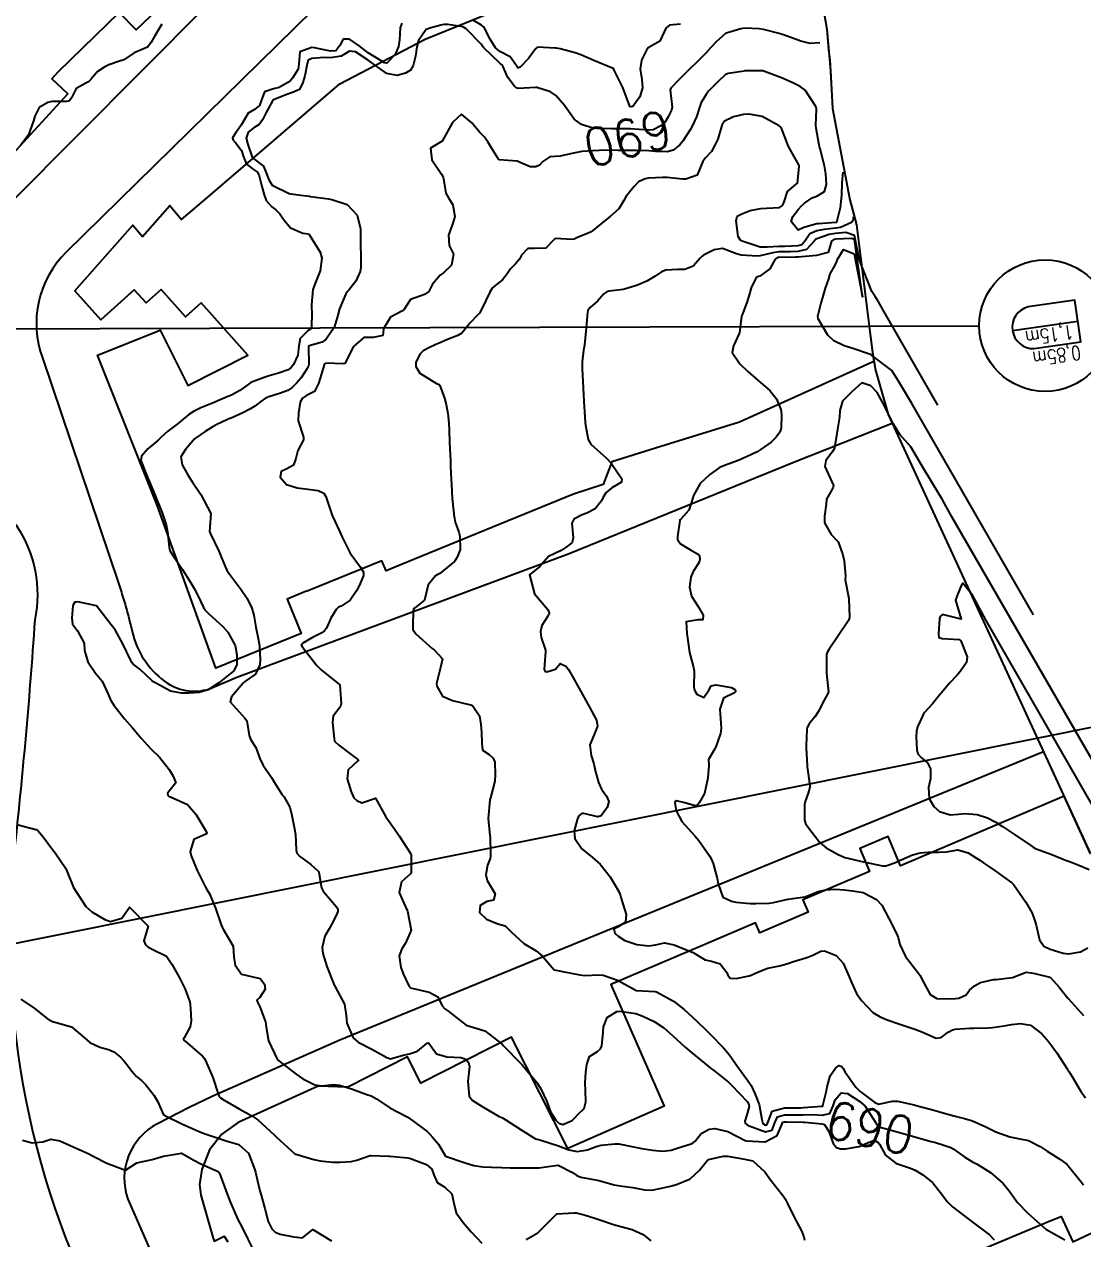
# Model space of a CAD drawing. Header units: metres. Extents: x 286371 to 293043, y 7462578 to 7466404.
# Drawn here: x 290214 to 290326.6, y 7463907.9 to 7464037.1 of the extents above; entities that cross this region are included whole.
import ezdxf
from ezdxf.enums import TextEntityAlignment as Align

# ---------------------------------------------------------------- set-up
doc = ezdxf.new("R2010")
doc.units = ezdxf.units.M
doc.header["$MEASUREMENT"] = 0
doc.linetypes.add('CONTINUO', pattern=[0])
for name, color, linetype in [('Area', 45, 'Continuous'), ('Cotas', 45, 'Continuous'), ('Curvas de Nivel 1m', 11, 'Continuous'), ('Curvas de Nivel 5m', 15, 'Continuous'), ('Edificações', 30, 'Continuous'), ('TEXTO', 45, 'Continuous'), ('Vias primárias', 230, 'Continuous')]:
    doc.layers.add(name, color=color, linetype=linetype)
doc.styles.add('ROMANS', font='romans', dxfattribs={"height": 0.2})
doc.styles.add('Style-STANDARD', font='STANDARD.shx')

msp = doc.modelspace()

# ---------------------------------------------------------------- linework, layer by layer
at = {"layer": 'Area'}
msp.add_polyline3d([(290286.72, 7464116.84, 698.4), (290289.37, 7464099.06, 697.76), (290290.51, 7464089.62, 700.81), (290291.32, 7464084.4, 694.42), (290292.27, 7464080.63, 702.27), (290293.04, 7464075.94, 702.28), (290294.95, 7464065.88, 698.89), (290295.74, 7464057.79, 691.77), (290296.64, 7464053.61, 691.46), (290297.52, 7464048.28, 691.62), (290298.33, 7464042.76, 691.54), (290299.38, 7464036.61, 695.68), (290299.77, 7464032.2, 695.75), (290300, 7464028.17, 695.05), (290301.84, 7464018.44, 690.66), (290302.56, 7464015.8, 690), (290304.05, 7464003.86, 690.3), (290304.24, 7464002.19, 689.94), (290304.56, 7464000.31, 689.56), (290305.93, 7463995.62, 685.91), (290327.44, 7463948.86, 689.44)], dxfattribs=at)
at = {"layer": 'Curvas de Nivel 1m', "flags": 128}
for points, elevation in [([(290283.84, 7464037.13), (290282.66, 7464037.04), (290282.26, 7464036.73), (290282.1, 7464036.33), (290281.64, 7464035.34), (290280.63, 7464034.76), (290280.38, 7464034.61), (290280.2, 7464034.36), (290279.66, 7464033.32), (290279.53, 7464032.37), (290279.71, 7464031.24), (290279.77, 7464030.37), (290279.51, 7464029.41), (290278.74, 7464028.38), (290278.58, 7464028.34), (290278.53, 7464028.34), (290278.45, 7464028.39), (290278.35, 7464028.58), (290277.68, 7464030.4), (290276.82, 7464032.18), (290276.69, 7464032.41), (290276.59, 7464032.47), (290276.5, 7464032.51), (290274.61, 7464033.29), (290273.21, 7464033.88), (290272.62, 7464034.08), (290271.03, 7464034.5), (290270.63, 7464034.58), (290270.54, 7464034.59), (290268.63, 7464034.7), (290268.53, 7464034.63), (290268.45, 7464034.54), (290267.66, 7464033.5), (290266.77, 7464032.56), (290266.59, 7464032.48), (290266.53, 7464032.5), (290266.5, 7464032.57), (290265.69, 7464033.66), (290264.62, 7464034.23), (290264.15, 7464034.61), (290263.58, 7464035.55), (290263.01, 7464036.63), (290262.88, 7464036.85), (290262.66, 7464037.03), (290261.7, 7464037.62)], 692), ([(290228.66, 7464037.15), (290227.9, 7464035.91), (290227.49, 7464035.17), (290227.12, 7464034.68), (290226.62, 7464034.47), (290225.71, 7464034.1), (290224.61, 7464033.35), (290224.52, 7464033.3), (290224.17, 7464033.22), (290223.02, 7464032.81), (290222.59, 7464032.6), (290221.77, 7464032.07), (290221.12, 7464031.27), (290220.85, 7464030.99), (290220.57, 7464030.85), (290219.56, 7464030.29), (290219.06, 7464029.3), (290218.83, 7464029), (290218.54, 7464028.93), (290216.97, 7464028.9), (290216.54, 7464028.82), (290215.61, 7464028.26), (290215.16, 7464027.35), (290215.01, 7464026.85), (290214.48, 7464025.36), (290213.62, 7464024.23)], 693), ([(290254.17, 7464037.25), (290253.99, 7464036.76), (290253.93, 7464035.47), (290253.83, 7464034.77), (290253.49, 7464033.9), (290252.6, 7464032.99), (290252.35, 7464033.04), (290250.61, 7464034.1), (290249.64, 7464034.83), (290248.63, 7464035.55), (290247.93, 7464035.56), (290247.58, 7464034.86), (290247.16, 7464034.32), (290246.61, 7464034.26), (290244.91, 7464034.61), (290244.62, 7464034.65), (290243.33, 7464034.21), (290243.22, 7464032.93), (290243.16, 7464032.36), (290242.57, 7464031.4), (290242.34, 7464031.16), (290242.07, 7464030.94), (290241.12, 7464030.39), (290240.55, 7464030.25), (290239.59, 7464029.94), (290239.22, 7464028.98), (290239.03, 7464028.48), (290238.52, 7464028.05), (290237.84, 7464027.68), (290237.45, 7464027.01), (290237.1, 7464026.41), (290236.48, 7464025.53), (290236.19, 7464025.03), (290236.23, 7464024.79), (290236.47, 7464024.59), (290237.14, 7464023.7), (290237.36, 7464023.02), (290237.65, 7464022.23), (290238.42, 7464021.69), (290238.83, 7464021.41), (290239, 7464020.99), (290239.29, 7464019.88), (290239.55, 7464018.98), (290239.77, 7464018.37), (290240.36, 7464017.7), (290240.79, 7464017.39), (290241.19, 7464016.96), (290241.66, 7464016.27), (290242.33, 7464015.48), (290243.66, 7464014.91), (290244.24, 7464014.82), (290244.32, 7464014.77), (290245.49, 7464012.89), (290245.66, 7464012.26), (290245.5, 7464010.89), (290244.99, 7464009.64), (290244.72, 7464008.9), (290244.59, 7464007.29), (290244.59, 7464006.91), (290244.6, 7464006.51), (290244.59, 7464004.91), (290244.42, 7464004.66), (290244.17, 7464004.51), (290243.37, 7464003.71), (290243.23, 7464002.93), (290243.13, 7464001.93), (290242.65, 7464000.94), (290242.42, 7464000.62), (290242.1, 7464000.35), (290241.06, 7463999.99), (290240.09, 7463999.73), (290239.53, 7463999.54), (290238.14, 7463999), (290238.09, 7463998.99), (290238.07, 7463998.97), (290236.94, 7463998.15), (290236.06, 7463997.67), (290235.6, 7463997.49), (290234.61, 7463997.06), (290234.22, 7463996.89), (290234.05, 7463996.82), (290232.82, 7463996.3), (290232.03, 7463995.92), (290231.52, 7463995.61), (290230.93, 7463995.11), (290230.44, 7463994.69), (290230.01, 7463994.35), (290229.31, 7463993.82), (290228.55, 7463993.15), (290228.26, 7463992.88), (290227.98, 7463992.64), (290227.17, 7463991.96), (290226.49, 7463991.18), (290226.42, 7463990.7), (290227.01, 7463989.17), (290227.89, 7463987.15), (290228.69, 7463985.14), (290229.11, 7463983.87), (290229.26, 7463983.13), (290229.44, 7463981.49), (290229.52, 7463981.13), (290229.61, 7463980.94), (290229.8, 7463980.68), (290230.87, 7463979.11), (290231.75, 7463977.69), (290232.1, 7463977.09), (290232.48, 7463976.34), (290233.08, 7463975.07), (290233.35, 7463974.71), (290233.7, 7463974.36), (290235.13, 7463973.04), (290235.68, 7463972.43), (290236.44, 7463971.02), (290236.64, 7463970.02), (290236.65, 7463969.02), (290236.3, 7463968.34), (290235.6, 7463967.75), (290234.73, 7463967.05), (290233.58, 7463966.32), (290232.63, 7463966.04), (290231.58, 7463965.96), (290230.75, 7463965.95), (290229.58, 7463966.15), (290227.77, 7463967.16), (290227.6, 7463967.31), (290226.3, 7463968.5), (290225.62, 7463969.05), (290225.48, 7463969.2), (290225.34, 7463969.49), (290224.51, 7463971.21), (290223.68, 7463972.68), (290223.28, 7463973.23), (290221.71, 7463975.25), (290219.72, 7463975.69), (290219.39, 7463975.62), (290219.18, 7463975.29), (290219.07, 7463973.92), (290219.15, 7463973.29), (290219.67, 7463972.58), (290220.4, 7463971.27), (290220.42, 7463970.49), (290220.77, 7463969.27), (290221.61, 7463968.09), (290222.31, 7463967.24), (290222.95, 7463965.85), (290223.19, 7463965.23), (290223.56, 7463964.67), (290224.7, 7463963.21), (290225.52, 7463962.26), (290226.44, 7463961.18), (290227.49, 7463960.04), (290228.42, 7463959.15), (290229.44, 7463957.84), (290229.86, 7463957.13), (290230.15, 7463956.4), (290229.41, 7463955.48), (290229.27, 7463955.28), (290229.3, 7463955.14), (290229.4, 7463954.99), (290229.64, 7463954.89), (290231.39, 7463954.12), (290232.26, 7463953.09), (290233.35, 7463951.32), (290233.44, 7463951.07), (290233.42, 7463950.99), (290233.34, 7463950.94), (290232.05, 7463950.38), (290231.66, 7463949.1), (290231.76, 7463948.65), (290232.4, 7463947.09), (290233.26, 7463945.38), (290233.44, 7463945.07), (290233.71, 7463944.61), (290234.35, 7463943.06), (290234.95, 7463941.29), (290235.06, 7463941.05), (290235.19, 7463940.85), (290236.23, 7463939.03), (290236.32, 7463937.85), (290236.46, 7463937.02), (290237.12, 7463936.06), (290238.33, 7463935.78), (290239.11, 7463935.6), (290239.59, 7463934.98), (290239.63, 7463934.44), (290239.08, 7463933.58), (290238.77, 7463933.3), (290238.86, 7463932.99), (290239.07, 7463932.58), (290239.67, 7463930.97), (290239.8, 7463930.2), (290240.01, 7463928.97), (290240.97, 7463926.95), (290242.95, 7463925.42), (290243.66, 7463924.91), (290244.93, 7463924.27), (290245.63, 7463924.18), (290246.94, 7463924.32), (290247.54, 7463924.25), (290248.93, 7463923.82), (290250.47, 7463923.26), (290250.92, 7463923.09), (290251.48, 7463922.8), (290252.9, 7463921.82), (290254.75, 7463920.88), (290254.88, 7463920.8), (290254.98, 7463920.74), (290256.86, 7463919.36), (290257.17, 7463919.02), (290257.46, 7463918.71), (290258.1, 7463917.96), (290258.82, 7463916.68), (290260.81, 7463916.02), (290261.85, 7463915.68), (290262.81, 7463915.55), (290263.73, 7463915.52), (290264.81, 7463915.49), (290265.7, 7463915.46), (290266.81, 7463915.46), (290267.88, 7463915.46), (290268.8, 7463915.44), (290269.75, 7463915.57), (290270.81, 7463915.74), (290272.33, 7463914.93), (290272.79, 7463914.63), (290273.23, 7463914.46), (290274.78, 7463914.17), (290275.13, 7463914.08), (290276.77, 7463913.64), (290277.66, 7463913.51), (290278.77, 7463913.35), (290280.01, 7463913.11), (290280.77, 7463913.08), (290281.81, 7463913.29), (290282.77, 7463913.51), (290283.4, 7463913.68), (290284.78, 7463914.23), (290284.82, 7463914.25), (290284.87, 7463914.28), (290285.86, 7463915.21), (290286.71, 7463916.26), (290286.76, 7463916.31), (290286.82, 7463916.32), (290288.38, 7463916.67), (290288.82, 7463916.7), (290290.66, 7463916.36), (290290.82, 7463916.32), (290291.53, 7463916.18), (290292.8, 7463915.01), (290293.39, 7463914.16), (290294.76, 7463912.48), (290294.97, 7463912.13), (290295.16, 7463911.72), (290295.94, 7463910.12), (290296.7, 7463908.74), (290296.95, 7463908.1), (290297.02, 7463907.76)], 692), ([(290298.63, 7464035.17), (290297.63, 7464035.1), (290296.64, 7464035.34), (290294.79, 7464036.01), (290294.65, 7464036.05), (290294.32, 7464036.15), (290292.66, 7464036.59), (290292.18, 7464036.66), (290290.66, 7464036.7), (290290.23, 7464036.64), (290288.81, 7464036.23), (290288.69, 7464036.2), (290288.65, 7464036.18), (290287.63, 7464035.25), (290286.7, 7464034.26), (290286.67, 7464034.22), (290286.62, 7464034.18), (290285.66, 7464033.22), (290284.72, 7464032.29), (290284.66, 7464032.23), (290284.59, 7464032.16), (290283.65, 7464031.23), (290282.79, 7464030.32), (290282.73, 7464030.15), (290282.93, 7464028.32), (290282.86, 7464027.99), (290282.52, 7464027.27), (290282.15, 7464026.69), (290281.75, 7464026.34), (290280.93, 7464025.91), (290280.49, 7464025.86), (290278.9, 7464025.97), (290278.5, 7464025.99), (290276.89, 7464026.02), (290276.5, 7464026.02), (290274.91, 7464026.03), (290274.5, 7464026.07), (290273.28, 7464026.46), (290272.51, 7464027.04), (290271.47, 7464028.49), (290270.55, 7464029.56), (290269.99, 7464029.95), (290268.56, 7464030.41), (290268.44, 7464030.42), (290266.56, 7464030.29), (290266.33, 7464030.35), (290266.12, 7464030.58), (290265.45, 7464031.46), (290264.97, 7464032.6), (290264.82, 7464032.82), (290264.6, 7464033.01), (290262.9, 7464034.63), (290262.78, 7464034.79), (290262.63, 7464035), (290261.01, 7464036.66), (290260.66, 7464036.85), (290259.08, 7464037.1), (290258.66, 7464037.1), (290258.33, 7464037.03), (290257.16, 7464036.72), (290256.79, 7464036.58), (290256.65, 7464036.44), (290255.96, 7464035.41), (290255.79, 7464034.74), (290255.63, 7464033.72), (290255.39, 7464032.74), (290255.1, 7464032.23), (290254.58, 7464031.94), (290253.68, 7464031.67), (290252.58, 7464031.89), (290251.27, 7464032.8), (290250.6, 7464033.31), (290249.24, 7464034.21), (290248.62, 7464034.27), (290247.74, 7464033.72), (290246.6, 7464033.55), (290245.91, 7464033.58), (290244.6, 7464033.48), (290244.21, 7464033.3), (290244.11, 7464032.91), (290243.85, 7464031.64), (290243.65, 7464030.92), (290243.29, 7464030.19), (290242.55, 7464029.86), (290241.85, 7464029.64), (290240.54, 7464029.08), (290240.46, 7464029.04), (290240.42, 7464028.97), (290239.76, 7464027.73), (290239.35, 7464026.98), (290239.02, 7464026.47), (290238.49, 7464026.14), (290237.85, 7464025.64), (290237.64, 7464025.01), (290237.81, 7464024.35), (290238.28, 7464023), (290238.33, 7464022.89), (290238.44, 7464022.81), (290239.48, 7464022.04), (290239.91, 7464020.97), (290240.02, 7464020.58), (290240.4, 7464020.02), (290242.2, 7464019.12), (290242.39, 7464019.08), (290243.72, 7464018.91), (290244.38, 7464018.83), (290244.47, 7464018.81), (290246.38, 7464018.55), (290246.74, 7464018.5), (290248.37, 7464017.95), (290249.43, 7464016.83), (290249.79, 7464015.36), (290249.8, 7464014.82), (290249.8, 7464013.32), (290249.81, 7464012.82), (290249.81, 7464011.28), (290249.75, 7464010.82), (290249.3, 7464009.78), (290248.54, 7464008.84), (290248.39, 7464008.69), (290248.23, 7464008.46), (290247.55, 7464006.86), (290247.35, 7464006.02), (290246.97, 7464004.87), (290246.15, 7464003.61), (290245.72, 7464003.31), (290244.33, 7464002.91), (290244.24, 7464002.81), (290244.28, 7464000.91), (290244.25, 7464000.77), (290244.1, 7464000.49), (290243.48, 7463999.52), (290242.98, 7463998.93), (290242.51, 7463998.49), (290242.06, 7463998.17), (290241.18, 7463997.84), (290240.05, 7463997.5), (290239.69, 7463997.34), (290239.19, 7463996.99), (290238.54, 7463996.49), (290238.03, 7463996.16), (290237.27, 7463995.77), (290236.02, 7463995.22), (290235.88, 7463995.17), (290235.57, 7463995.04), (290234.52, 7463994.55), (290234, 7463994.26), (290233.27, 7463993.8), (290232.23, 7463993.09), (290232.1, 7463992.97), (290231.98, 7463992.83), (290231.18, 7463991.89), (290230.69, 7463991.11), (290230.81, 7463990.24), (290231.44, 7463989.1), (290231.91, 7463988.4), (290232.82, 7463987.08), (290233.86, 7463985.06), (290233.74, 7463983.16), (290233.76, 7463983.07), (290233.83, 7463982.91), (290234.73, 7463981.05), (290235.4, 7463979.42), (290235.57, 7463979.04), (290235.77, 7463978.72), (290237.05, 7463977.01), (290237.73, 7463976.01), (290238.22, 7463975), (290238.45, 7463974.25), (290238.66, 7463972.99), (290238.89, 7463971.77), (290239.04, 7463970.98), (290239.12, 7463969.49), (290239.07, 7463968.98), (290238.62, 7463967.98), (290237.6, 7463967.26), (290237.44, 7463967.16), (290237.29, 7463967.01), (290236.08, 7463965.55), (290235.93, 7463965.04), (290237.53, 7463963.26), (290237.69, 7463963.01), (290237.94, 7463961.45), (290238.14, 7463961), (290238.65, 7463960.16), (290239.08, 7463958.99), (290239.45, 7463958.27), (290239.97, 7463957.5), (290240.31, 7463956.97), (290240.73, 7463956.27), (290241.41, 7463955.2), (290241.51, 7463955.06), (290241.62, 7463954.95), (290242.27, 7463953.82), (290242.49, 7463952.94), (290242.78, 7463951.51), (290242.88, 7463950.93), (290242.95, 7463949.3), (290243, 7463948.93), (290243.31, 7463948.62), (290244.49, 7463947.72), (290245.29, 7463947.02), (290245.34, 7463946.95), (290245.36, 7463946.89), (290245.63, 7463945.25), (290245.8, 7463944.89), (290247.23, 7463943.22), (290247.36, 7463943), (290247.38, 7463942.86), (290247.36, 7463942.72), (290247.22, 7463942.35), (290246.72, 7463941.35), (290246.44, 7463940.88), (290245.98, 7463940.09), (290245.71, 7463938.89), (290245.79, 7463938.25), (290246.21, 7463936.88), (290246.96, 7463935), (290247.02, 7463934.87), (290247.09, 7463934.72), (290248.09, 7463932.85), (290248.25, 7463931.65), (290248.32, 7463930.85), (290249.01, 7463929.28), (290249.55, 7463928.83), (290250.99, 7463928.08), (290252.58, 7463927.18), (290252.98, 7463927.05), (290254.32, 7463927.42), (290254.99, 7463927.59), (290255.85, 7463927.87), (290256.89, 7463928.72), (290257, 7463928.74), (290257.03, 7463928.74), (290257.07, 7463928.71), (290257.88, 7463927.59), (290258.98, 7463927.26), (290260.45, 7463927.18), (290260.98, 7463927.01), (290261.29, 7463926.64), (290261.37, 7463926.24), (290261.19, 7463924.64), (290261.36, 7463923.08), (290261.67, 7463922.64), (290262.43, 7463922.15), (290262.9, 7463921.87), (290264.55, 7463920.92), (290264.89, 7463920.75), (290265.19, 7463920.58), (290266.87, 7463919.47), (290268.41, 7463918.53), (290268.85, 7463918.43), (290268.98, 7463918.4), (290270.84, 7463917.77), (290271.96, 7463917.35), (290272.83, 7463917.17), (290273.92, 7463917.36), (290274.84, 7463917.72), (290275.4, 7463917.87), (290276.84, 7463918), (290277.26, 7463917.98), (290278.83, 7463917.67), (290279.71, 7463917.49), (290280.83, 7463917.31), (290281.94, 7463917.22), (290282.83, 7463917.31), (290283.57, 7463917.57), (290284.84, 7463917.96), (290285.07, 7463918.05), (290285.37, 7463918.28), (290286.01, 7463919.11), (290286.86, 7463919.55), (290287.48, 7463919.63), (290288.86, 7463919.32), (290290.69, 7463918.35), (290290.85, 7463918.31), (290292.8, 7463918.21), (290292.84, 7463918.21), (290294.1, 7463918.9), (290294.64, 7463920.14), (290294.72, 7463920.3), (290294.88, 7463920.34), (290295.09, 7463920.34), (290296.88, 7463920.3), (290297.06, 7463920.29), (290298.87, 7463920.11), (290299.16, 7463920.06), (290299.59, 7463919.32), (290300.07, 7463918.05), (290300.41, 7463917.61), (290300.84, 7463917.47), (290301.39, 7463917.47), (290302.84, 7463917.7), (290303.48, 7463917.99), (290304.43, 7463918.4), (290304.85, 7463918.15), (290305, 7463917.97), (290305.64, 7463916.78), (290306.73, 7463915.95), (290306.81, 7463915.91), (290308.3, 7463915.42), (290308.8, 7463915.19), (290309.6, 7463914.71), (290310.62, 7463913.89), (290310.7, 7463913.8), (290310.78, 7463913.7), (290311.58, 7463912.68), (290312.18, 7463911.86), (290312.75, 7463911.31), (290314.72, 7463909.82), (290316.69, 7463908.3), (290317.18, 7463907.79)], 691), ([(290302.2, 7464016.64), (290302.19, 7464016.51), (290302.18, 7464016.36), (290302.17, 7464016.2), (290302.02, 7464016.03), (290300.86, 7464015.52), (290300.33, 7464015.43), (290299.11, 7464015.3), (290298.33, 7464015.15), (290297.59, 7464014.83), (290297.1, 7464014.1), (290296.74, 7464013.67), (290296.31, 7464013.56), (290294.94, 7464013.5), (290294.3, 7464013.49), (290293.06, 7464013.4), (290292.3, 7464013.42), (290290.49, 7464014.02), (290290.31, 7464014.1), (290290.17, 7464014.21), (290289.97, 7464014.56), (290289.74, 7464016.21), (290289.85, 7464016.71), (290290.36, 7464016.96), (290291.25, 7464017.3), (290292.36, 7464017.52), (290292.98, 7464017.55), (290294.37, 7464017.65), (290294.68, 7464017.83), (290294.81, 7464018.14), (290295.2, 7464019.33), (290296.13, 7464020.12), (290296.28, 7464020.24), (290296.43, 7464021.6), (290296.46, 7464022.08), (290296.46, 7464022.11), (290296.43, 7464022.17), (290295.32, 7464024.13), (290294.56, 7464026.08), (290294.54, 7464026.14), (290294.49, 7464026.19), (290294.33, 7464026.31), (290292.51, 7464027.31), (290291.14, 7464027.57), (290290.51, 7464027.52), (290289.45, 7464027.28), (290288.5, 7464026.81), (290288.26, 7464026.48), (290288.18, 7464026.24), (290287.8, 7464024.92), (290287.49, 7464024.25), (290287.11, 7464023.6), (290286.44, 7464022.88), (290286.19, 7464022.52), (290286.11, 7464022.27), (290285.61, 7464021.08), (290284.41, 7464020.65), (290284.05, 7464020.66), (290282.41, 7464020.81), (290281.91, 7464020.83), (290280.41, 7464020.75), (290280.07, 7464020.7), (290279.36, 7464020.37), (290278.91, 7464019.86), (290278.39, 7464019.25), (290278, 7464018.77), (290277.79, 7464018.39), (290277.26, 7464017.5), (290276.35, 7464016.67), (290276.04, 7464016.42), (290274.32, 7464015.06), (290273.93, 7464014.85), (290272.94, 7464014.48), (290272.51, 7464014.28), (290272.31, 7464014.23), (290270.49, 7464014.34), (290270.31, 7464014.15), (290269.5, 7464013.32), (290268.3, 7464013.27), (290267.58, 7464013.27), (290266.92, 7464012.56), (290266.7, 7464012.15), (290266.27, 7464011.65), (290265.76, 7464011.09), (290265.4, 7464010.59), (290264.9, 7464009.94), (290264.24, 7464009.43), (290263.79, 7464009.05), (290263.53, 7464008.61), (290263.11, 7464007.72), (290262.58, 7464006.63), (290262.43, 7464006.4), (290262.19, 7464006.14), (290261.47, 7464005.35), (290260.9, 7464004.65), (290260.55, 7464004.26), (290260.15, 7464004.02), (290259.04, 7464003.57), (290258.14, 7464003.19), (290257.8, 7464003.04), (290257.04, 7464002.71), (290256.46, 7464002.39), (290256.12, 7464002.06), (290255.67, 7464001.17), (290255.69, 7464000.73), (290256.09, 7464000.01), (290257.86, 7463998.92), (290258.08, 7463998.84), (290258.17, 7463998.79), (290258.23, 7463998.69), (290258.72, 7463997.35), (290258.9, 7463996.68), (290259.09, 7463995.73), (290259.2, 7463994.68), (290259.22, 7463993.9), (290259.27, 7463992.68), (290259.3, 7463992), (290259.35, 7463990.67), (290259.37, 7463990.1), (290259.44, 7463988.67), (290259.46, 7463988.21), (290259.54, 7463986.67), (290259.56, 7463986.35), (290259.76, 7463984.67), (290259.77, 7463984.57), (290259.86, 7463984.15), (290260.24, 7463983.07), (290260.34, 7463982.66), (290260.4, 7463981.25), (290260.18, 7463980.67), (290260.06, 7463980.41), (290259.79, 7463979.95), (290258.24, 7463978.7), (290257.94, 7463978.53), (290257.77, 7463978.43), (290256.98, 7463977.49), (290256.82, 7463976.72), (290256.58, 7463975.86), (290255.71, 7463975.14), (290255.47, 7463974.98), (290255.39, 7463974.74), (290255.36, 7463973.06), (290255.37, 7463972.74), (290255.67, 7463972.26), (290257.4, 7463970.71), (290257.64, 7463970.56), (290258.52, 7463969.59), (290258.28, 7463968.69), (290257.87, 7463966.98), (290257.89, 7463966.7), (290258.5, 7463965.62), (290259.56, 7463965.18), (290261.48, 7463964.72), (290261.56, 7463964.71), (290261.61, 7463964.69), (290261.69, 7463964.64), (290262.43, 7463963.53), (290262.59, 7463962.63), (290262.66, 7463961.78), (290262.69, 7463960.63), (290262.76, 7463959.9), (290263.48, 7463959.41), (290263.9, 7463959.04), (290264.09, 7463958.61), (290264.12, 7463957.28), (290264.08, 7463956.6), (290263.61, 7463954.81), (290263.56, 7463954.61), (290263.37, 7463952.61), (290263.56, 7463950.82), (290263.57, 7463950.61), (290263.6, 7463948.89), (290263.61, 7463948.61), (290263.57, 7463948.35), (290263.3, 7463947.64), (290263.13, 7463946.62), (290263.27, 7463946.03), (290264.11, 7463944.6), (290263.93, 7463943.91), (290263.23, 7463943.78), (290262.5, 7463943.35), (290262.44, 7463942.63), (290263.2, 7463941.89), (290264.39, 7463941.4), (290265.19, 7463941.19), (290265.82, 7463940.57), (290267.17, 7463939.33), (290268.46, 7463938.53), (290269.15, 7463937.97), (290270.4, 7463936.51), (290271.12, 7463936.36), (290271.27, 7463936.34), (290273.12, 7463935.98), (290273.66, 7463935.91), (290275.12, 7463935.99), (290275.6, 7463935.95), (290277.11, 7463935.4), (290279.01, 7463934.38), (290279.09, 7463934.33), (290279.15, 7463934.32), (290281.09, 7463934.21), (290281.26, 7463934.17), (290283.08, 7463933.18), (290284.21, 7463932.3), (290285.05, 7463931.51), (290286.38, 7463930.26), (290287.02, 7463929.64), (290288.41, 7463928.23), (290288.99, 7463927.52), (290289.9, 7463926.21), (290290.94, 7463924.79), (290291.35, 7463924.19), (290291.75, 7463923.35), (290292.21, 7463922.17), (290292.48, 7463920.57), (290292.58, 7463920.17), (290292.87, 7463919.99), (290293.02, 7463920.02), (290293.07, 7463920.16), (290293.59, 7463921.46), (290294.9, 7463921.84), (290296.64, 7463921.84), (290296.9, 7463921.85), (290298.84, 7463922.01), (290298.9, 7463922.01), (290298.95, 7463922.02), (290298.97, 7463922.06), (290299.34, 7463923.64), (290299.44, 7463924.06), (290299.76, 7463925.24), (290300.33, 7463926.04), (290300.67, 7463926.33), (290300.97, 7463926.22), (290301.12, 7463926.03), (290301.34, 7463925.64), (290302.46, 7463924.01), (290302.93, 7463923.58), (290304.48, 7463922.41), (290304.91, 7463922.21), (290306.34, 7463922.53), (290306.91, 7463922.55), (290308.68, 7463922.15), (290308.91, 7463922.09), (290309.57, 7463921.9), (290310.9, 7463921.54), (290311.36, 7463921.41), (290312.89, 7463920.97), (290314.04, 7463920.68), (290314.88, 7463920.44), (290316.32, 7463919.8), (290316.87, 7463919.51), (290317.38, 7463919.27), (290318.86, 7463918.74), (290320.1, 7463918.51), (290320.85, 7463918.35), (290322.08, 7463917.72), (290322.84, 7463917.22), (290324.16, 7463916.35), (290324.82, 7463915.92), (290324.95, 7463915.81), (290325.07, 7463915.67), (290326.29, 7463914.14), (290326.7, 7463913.65)], 689), ([(290311.2, 7463996.6), (290305.49, 7464006.52), (290305.17, 7464007.1), (290304.87, 7464007.6), (290304.53, 7464008.17), (290304.18, 7464008.7), (290302.85, 7464012.03), (290302.32, 7464014.65), (290301.4, 7464014.96), (290300.33, 7464014.85), (290299.64, 7464014.75), (290298.32, 7464014.3), (290298.18, 7464014.22), (290298.07, 7464014.09), (290297.23, 7464013.17), (290296.3, 7464012.95), (290295.49, 7464012.93), (290294.3, 7464012.91), (290293.63, 7464012.82), (290292.29, 7464012.48), (290292.03, 7464012.44), (290290.29, 7464012.57), (290289.79, 7464012.72), (290288.3, 7464013.28), (290287.42, 7464013.12), (290286.29, 7464012.55), (290286.12, 7464012.44), (290285.96, 7464012.27), (290285.17, 7464011.39), (290284.27, 7464011.04), (290283.54, 7464011.03), (290282.26, 7464010.97), (290281.8, 7464010.79), (290281.13, 7464010.34), (290280.25, 7464009.79), (290279.25, 7464009.38), (290278.23, 7464009.04), (290277.72, 7464008.92), (290276.23, 7464008.74), (290275.99, 7464008.67), (290275.68, 7464008.43), (290274.98, 7464007.68), (290274.2, 7464006.99), (290273.98, 7464006.67), (290273.93, 7464006.46), (290273.79, 7464004.84), (290273.77, 7464004.46), (290273.62, 7464002.98), (290273.51, 7464002.46), (290273.37, 7464001.21), (290273.38, 7464000.47), (290273.44, 7463999.11), (290273.47, 7463998.46), (290273.53, 7463996.98), (290273.57, 7463996.46), (290273.7, 7463994.78), (290273.73, 7463994.46), (290273.99, 7463992.94), (290274.3, 7463992.45), (290275.96, 7463990.95), (290276.45, 7463990.42), (290277.57, 7463988.75), (290277.56, 7463988.4), (290276.52, 7463987.81), (290275.9, 7463987.26), (290275.57, 7463986.75), (290275.41, 7463986.43), (290274.74, 7463985.58), (290273.87, 7463985.11), (290273.38, 7463984.94), (290272.47, 7463984.48), (290272.28, 7463984.05), (290272.4, 7463982.48), (290272.29, 7463982), (290271.81, 7463981.58), (290271.14, 7463981.15), (290269.79, 7463980.51), (290268.86, 7463979.44), (290267.76, 7463978.54), (290268.31, 7463976.54), (290269.71, 7463974.84), (290269.85, 7463974.51), (290269.84, 7463974.37), (290269.7, 7463974.15), (290269.06, 7463973.15), (290268.93, 7463972.53), (290269.01, 7463971.88), (290269.46, 7463970.52), (290269.47, 7463970.35), (290269.32, 7463968.52), (290269.39, 7463968.29), (290269.61, 7463968.21), (290270.53, 7463968.5), (290271.02, 7463969.1), (290271.62, 7463968.83), (290271.93, 7463968.48), (290272.34, 7463967.73), (290273.03, 7463966.46), (290273.57, 7463965.48), (290274.15, 7463964.45), (290274.88, 7463963.09), (290275.01, 7463962.43), (290274.63, 7463961.56), (290274.19, 7463960.45), (290274.34, 7463959.31), (290274.6, 7463958.44), (290274.75, 7463957.74), (290275.1, 7463956.44), (290275.42, 7463955.73), (290275.97, 7463954.98), (290276.22, 7463954.42), (290276.02, 7463953.79), (290275.37, 7463952.91), (290275.02, 7463952.79), (290273.38, 7463953.19), (290272.99, 7463952.86), (290272.85, 7463952.47), (290272.53, 7463951.3), (290272.58, 7463950.48), (290273.32, 7463949.4), (290274.48, 7463948.45), (290275.29, 7463947.74), (290276.33, 7463946.42), (290277.25, 7463944.84), (290277.43, 7463944.4), (290277.53, 7463944.11), (290278.05, 7463942.39), (290277.99, 7463941.6), (290277.19, 7463941.08), (290276.75, 7463940.85), (290276.83, 7463940.41), (290277.18, 7463940.08), (290277.92, 7463939.64), (290279.17, 7463939.2), (290280.46, 7463939.06), (290281.17, 7463939.17), (290282.13, 7463939.37), (290283.17, 7463939.18), (290285.05, 7463938.4), (290285.16, 7463938.36), (290285.21, 7463938.34), (290285.27, 7463938.28), (290286.46, 7463937.58), (290287.14, 7463937.42), (290288.05, 7463937.15), (290288.76, 7463936.22), (290288.87, 7463935.96), (290289.12, 7463935.64), (290289.74, 7463935.58), (290291.12, 7463935.89), (290291.34, 7463935.96), (290291.8, 7463936.17), (290292.73, 7463936.56), (290293.13, 7463936.68), (290294.34, 7463936.93), (290295.14, 7463937.16), (290295.86, 7463937.4), (290297.15, 7463937.78), (290297.38, 7463937.86), (290297.89, 7463938.08), (290298.74, 7463938.49), (290299.16, 7463938.54), (290300.39, 7463938.05), (290301.14, 7463937.22), (290301.67, 7463936.03), (290302.04, 7463935.08), (290302.56, 7463934.01), (290303.07, 7463933.26), (290304.28, 7463931.99), (290305.05, 7463931.5), (290305.81, 7463931.2), (290307.04, 7463930.78), (290308.74, 7463930.21), (290309.03, 7463930.11), (290309.48, 7463929.91), (290311.01, 7463929.25), (290311.57, 7463929.32), (290312.3, 7463929.87), (290312.76, 7463930.13), (290313.03, 7463930.2), (290314.57, 7463930.29), (290315.03, 7463930.31), (290316.5, 7463930.34), (290317.03, 7463930.37), (290318.26, 7463930.56), (290319.04, 7463930.69), (290320, 7463930.79), (290321.04, 7463930.63), (290322.26, 7463929.72), (290323.01, 7463928.85), (290323.87, 7463927.69), (290324.97, 7463925.99), (290325.16, 7463925.67), (290325.54, 7463925.08), (290326.36, 7463923.65), (290326.92, 7463922.9)], 688), ([(290321.39, 7463974.28), (290309.09, 7463995.62), (290308.41, 7463996.85), (290307.76, 7463997.92), (290307.03, 7463999.14), (290306.29, 7464000.28), (290304.15, 7464001.91), (290304.14, 7464001.93), (290304.12, 7464001.96), (290304.03, 7464002), (290302.14, 7464002.62), (290301.25, 7464002.93), (290300.15, 7464003.45), (290299.49, 7464004.06), (290298.48, 7464005.79), (290298.43, 7464006.08), (290298.8, 7464007.5), (290298.95, 7464008.07), (290299.26, 7464009.05), (290299.59, 7464010.06), (290299.75, 7464010.58), (290300.28, 7464011.49), (290300.44, 7464011.89), (290300.48, 7464012.05), (290301.17, 7464013.17), (290302.29, 7464012.72), (290303.2, 7464008.13), (290302.32, 7464014.22), (290302.01, 7464014.34), (290300.32, 7464014.27), (290300.13, 7464014.24), (290299.88, 7464014.06), (290299.52, 7464012.84), (290298.29, 7464012.54), (290297.89, 7464012.49), (290296.29, 7464012.36), (290296.05, 7464012.35), (290294.29, 7464012.32), (290294.14, 7464012.3), (290293.9, 7464012.15), (290293.32, 7464011.11), (290292.26, 7464010.34), (290292.14, 7464010.29), (290291.89, 7464010.18), (290291.33, 7464009.09), (290291.08, 7464008.19), (290290.89, 7464007.52), (290290.37, 7464006.2), (290290.33, 7464006.06), (290290.17, 7464004.91), (290290.1, 7464004.27), (290290.08, 7464004.21), (290289.45, 7464002.91), (290289.32, 7464002.22), (290290.12, 7464001.01), (290290.99, 7464000.19), (290292.09, 7463999.23), (290293.32, 7463998.16), (290294.05, 7463997.26), (290294.5, 7463996.14), (290294.57, 7463995.59), (290294.52, 7463994.14), (290294.39, 7463993.74), (290293.99, 7463993.18), (290293.46, 7463992.68), (290292.77, 7463992.16), (290292.3, 7463991.84), (290291.97, 7463991.64), (290290.85, 7463991.09), (290289.95, 7463990.72), (290288.62, 7463990.23), (290288.14, 7463990.04), (290287.94, 7463989.92), (290286.96, 7463989.23), (290285.91, 7463988.27), (290285.2, 7463986.98), (290284.98, 7463986.29), (290284.72, 7463985.44), (290283.86, 7463984.48), (290283.77, 7463984.39), (290283.74, 7463984.31), (290283.5, 7463982.64), (290283.52, 7463982.31), (290283.82, 7463981.86), (290284.88, 7463981.22), (290285.8, 7463980.66), (290285.89, 7463980.27), (290285.89, 7463980.18), (290285.79, 7463979.84), (290285.16, 7463978.9), (290284.94, 7463978.29), (290284.79, 7463977.24), (290284.99, 7463976.29), (290285.72, 7463975.16), (290286.24, 7463974.27), (290286.2, 7463973.76), (290285.7, 7463973.77), (290284.43, 7463973.55), (290284.5, 7463972.29), (290284.64, 7463971.31), (290284.79, 7463970.29), (290285.21, 7463968.7), (290285.27, 7463968.28), (290285.25, 7463966.62), (290285.3, 7463966.28), (290285.58, 7463965.86), (290286.32, 7463965.51), (290286.83, 7463966.26), (290287.09, 7463966.75), (290287.59, 7463966.85), (290289.26, 7463966.54), (290289.59, 7463966.34), (290289.67, 7463966.21), (290289.68, 7463966.11), (290289.58, 7463965.99), (290288.39, 7463965.41), (290288.02, 7463964.24), (290288.03, 7463963.76), (290288.14, 7463962.24), (290288.08, 7463961.67), (290287.59, 7463960.24), (290287.57, 7463960.17), (290287.49, 7463960.03), (290286.81, 7463958.91), (290286.84, 7463958.25), (290286.75, 7463956.94), (290286.6, 7463956.26), (290286.38, 7463955.29), (290285.82, 7463954.27), (290285.62, 7463954.05), (290285.39, 7463953.95), (290284.3, 7463954.29), (290283.4, 7463954.49), (290283.26, 7463954.44), (290283.23, 7463954.31), (290283.38, 7463953.45), (290283.97, 7463952.3), (290285.34, 7463950.77), (290285.78, 7463950.27), (290286.91, 7463948.65), (290287.14, 7463948.25), (290287.3, 7463947.83), (290287.74, 7463946.24), (290287.84, 7463945.66), (290288.34, 7463944.23), (290289.24, 7463943.82), (290289.71, 7463943.73), (290291.24, 7463943.58), (290291.83, 7463943.58), (290293.24, 7463943.62), (290293.72, 7463943.67), (290295.24, 7463944.04), (290295.32, 7463944.05), (290295.77, 7463944.12), (290297.06, 7463944.29), (290297.25, 7463944.35), (290298.48, 7463944.85), (290299.26, 7463945.02), (290300.23, 7463945.08), (290301.26, 7463945.02), (290302.38, 7463944.9), (290303.25, 7463944.73), (290304.69, 7463943.98), (290305.24, 7463943.4), (290306, 7463941.96), (290306.82, 7463940.32), (290306.97, 7463939.95), (290307.17, 7463939.21), (290307.75, 7463937.94), (290309.12, 7463936.19), (290309.33, 7463935.91), (290309.51, 7463935.51), (290310.37, 7463933.9), (290311.08, 7463933.47), (290311.53, 7463933.43), (290313.08, 7463933.46), (290313.44, 7463933.49), (290314.21, 7463933.84), (290314.57, 7463934.36), (290315.1, 7463934.82), (290315.75, 7463935.17), (290317.11, 7463935.47), (290317.41, 7463935.49), (290319.11, 7463935.68), (290319.18, 7463935.7), (290319.32, 7463935.76), (290320.59, 7463936.27), (290321.12, 7463936.21), (290321.5, 7463936.11), (290323.11, 7463935.74), (290323.2, 7463935.69), (290324.09, 7463934.68), (290324.87, 7463933.67), (290324.97, 7463933.55), (290325.08, 7463933.43), (290326.69, 7463931.64)], 687), ([(290331.57, 7463951.97), (290312.7, 7463984.71), (290311.65, 7463986.6), (290310.66, 7463988.23), (290309.54, 7463990.11), (290308.32, 7463992.15), (290307.17, 7463993.49), (290306.47, 7463994.59), (290305.31, 7463996.91), (290304.74, 7463997.95), (290304.07, 7463998.66), (290303.12, 7463998.97), (290302.06, 7463998.02), (290301.05, 7463997.04), (290300.79, 7463996.04), (290300.75, 7463995.32), (290300.53, 7463994.05), (290300.44, 7463993.6), (290300.21, 7463992.05), (290300.15, 7463991.88), (290299.97, 7463991.61), (290299.3, 7463990.72), (290299.17, 7463990.07), (290299.92, 7463988.45), (290300.09, 7463988.05), (290300.08, 7463987.88), (290299.91, 7463987.59), (290299.37, 7463986.58), (290299.32, 7463986.06), (290299.15, 7463984.78), (290299.14, 7463984.07), (290299.84, 7463982.82), (290300.58, 7463982.04), (290301.06, 7463980.79), (290301.23, 7463980.03), (290301.36, 7463978.44), (290301.35, 7463978.03), (290301.73, 7463976.02), (290301.82, 7463974.02), (290301.7, 7463973.68), (290300.58, 7463972.05), (290299.65, 7463970.63), (290299.43, 7463970.28), (290299.37, 7463970.07), (290299.35, 7463968.33), (290299.37, 7463968.07), (290299.57, 7463966.06), (290298.87, 7463964.76), (290298.54, 7463964.08), (290298.14, 7463963.48), (290297.52, 7463962.68), (290297.31, 7463962.3), (290297.27, 7463962.1), (290297.19, 7463960.39), (290297.19, 7463960.1), (290297.3, 7463958.25), (290297.31, 7463958.1), (290297.44, 7463957.11), (290297.57, 7463956.09), (290297.57, 7463955.95), (290297.41, 7463955.33), (290297.09, 7463954.41), (290297, 7463954.1), (290297, 7463952.47), (290297.14, 7463952.1), (290297.36, 7463951.72), (290298.64, 7463950.07), (290299.33, 7463949.49), (290300.58, 7463948.78), (290301.31, 7463948.48), (290303.3, 7463948), (290305.3, 7463947.58), (290305.68, 7463947.59), (290306.7, 7463947.95), (290307.12, 7463948.13), (290307.31, 7463948.21), (290308.5, 7463948.74), (290309.32, 7463948.95), (290310.17, 7463949.05), (290311.32, 7463949.03), (290312.12, 7463949.08), (290313.33, 7463949.28), (290314.43, 7463948.95), (290315.31, 7463948.4), (290315.66, 7463948.17), (290316.19, 7463947.81), (290316.85, 7463947.35), (290317.29, 7463947.04), (290319.06, 7463945.76), (290319.18, 7463945.66), (290319.27, 7463945.57), (290320.57, 7463943.73), (290321.22, 7463942.53), (290321.53, 7463941.72), (290321.65, 7463941.27), (290322, 7463939.71), (290322.49, 7463939.04), (290323.16, 7463938.7), (290324.54, 7463938.29), (290325.15, 7463938.2), (290326.37, 7463938.44), (290327.16, 7463938.86)], 686), ([(290213.36, 7463951.96), (290215.24, 7463951.46), (290215.36, 7463951.43), (290215.48, 7463951.34), (290216.02, 7463950.66), (290217.03, 7463949.32), (290217.31, 7463948.98), (290218.45, 7463947.3), (290219.25, 7463945.28), (290220.58, 7463943.26), (290221.22, 7463942.68), (290222.58, 7463941.86), (290223.2, 7463941.67), (290224.39, 7463942.02), (290225.22, 7463943.19), (290227.19, 7463941.16), (290226.74, 7463939.6), (290226.93, 7463939.17), (290227.16, 7463938.95), (290227.61, 7463938.7), (290229.15, 7463937.95), (290229.73, 7463937.13), (290230.51, 7463935.72), (290230.82, 7463935.11), (290231.1, 7463934.53), (290231.64, 7463933.1), (290231.71, 7463932.45), (290231.79, 7463931.09), (290231.68, 7463930.45), (290231.02, 7463929.27), (290230.96, 7463929.16), (290230.96, 7463929.11), (290231.01, 7463929.04), (290231.39, 7463928.72), (290232.98, 7463927.33), (290233.18, 7463927.07), (290233.42, 7463926.61), (290234.07, 7463925.06), (290234.64, 7463923.33), (290234.76, 7463923.05), (290234.91, 7463922.89), (290235.3, 7463922.65), (290236.89, 7463921.73), (290238.22, 7463920.99), (290238.88, 7463920.54), (290240.61, 7463918.96), (290240.85, 7463918.7), (290242.82, 7463916.92), (290244.82, 7463916.33), (290245.5, 7463916.2), (290246.81, 7463916.05), (290247.64, 7463916.03), (290248.81, 7463916.13), (290249.38, 7463916.26), (290250.82, 7463916.75), (290250.87, 7463916.75), (290252.82, 7463916.7), (290252.91, 7463916.69), (290254.82, 7463916.51), (290255.11, 7463916.45), (290256.81, 7463915.79), (290257.39, 7463915.3), (290257.6, 7463914.7), (290257.96, 7463913.87), (290258.77, 7463913.37), (290259.49, 7463912.67), (290259.72, 7463911.7), (290259.96, 7463910.67), (290260.71, 7463909.63), (290261.56, 7463908.64), (290262.68, 7463907.43)], 693), ([(290213.67, 7463933.38), (290215.06, 7463932.43), (290216.45, 7463931.33), (290217.04, 7463931.01), (290217.43, 7463930.92), (290219.03, 7463930.45), (290220.44, 7463929.27), (290221.01, 7463928.78), (290222.05, 7463928.29), (290223, 7463928.03), (290223.54, 7463927.77), (290224.26, 7463927.21), (290224.62, 7463926.84), (290224.97, 7463926.4), (290225.48, 7463925.72), (290225.97, 7463925.18), (290226.5, 7463924.72), (290226.94, 7463924.28), (290227.84, 7463923.15), (290228.24, 7463922.48), (290228.81, 7463921.14), (290228.84, 7463921.09), (290228.88, 7463921.07), (290228.99, 7463921.02), (290230.87, 7463920.08), (290232.64, 7463919.3), (290232.86, 7463919.21), (290233.25, 7463919.07), (290234.85, 7463918.52), (290235.59, 7463918.29), (290236.84, 7463917.91), (290237.87, 7463917), (290238.55, 7463915.23), (290238.61, 7463914.99), (290238.78, 7463914.19), (290239.08, 7463912.98), (290239.21, 7463912.53), (290239.65, 7463910.97), (290239.96, 7463909.72), (290240.34, 7463908.96), (290240.7, 7463908.61), (290241.26, 7463908.38), (290242.69, 7463908.11), (290243.62, 7463907.98), (290244.7, 7463908.89), (290246.69, 7463907.68)], 694), ([(290267.4, 7463907.83), (290268.65, 7463908.54), (290268.69, 7463908.58), (290270.64, 7463910.5), (290270.68, 7463910.54), (290270.72, 7463910.55), (290272.53, 7463910.66), (290272.73, 7463910.65), (290273.57, 7463910.45), (290274.72, 7463910.08), (290275.23, 7463909.91), (290276.71, 7463909.43), (290278.02, 7463909.07), (290278.7, 7463908.88), (290279.84, 7463908.36), (290280.68, 7463907.68)], 693)]:
    msp.add_lwpolyline(points, dxfattribs=dict(at, elevation=elevation))
at = {"layer": 'Curvas de Nivel 5m', "flags": 128}
for points, elevation in [([(290301.08, 7464021.39), (290301, 7464020.26), (290300.94, 7464018.94), (290300.82, 7464017.6), (290300.41, 7464016.05), (290300.37, 7464016.03), (290300.34, 7464016.02), (290298.52, 7464015.9), (290298.34, 7464015.88), (290296.95, 7464015.49), (290296.33, 7464015.22), (290295.59, 7464016.13), (290295.79, 7464016.69), (290296.36, 7464017.45), (290296.68, 7464017.8), (290297.01, 7464018.1), (290297.83, 7464018.65), (290298.39, 7464018.89), (290299.15, 7464019.32), (290299.37, 7464020.07), (290299.29, 7464021.21), (290299.15, 7464022.07), (290298.67, 7464023.87), (290298.62, 7464024.08), (290298.48, 7464024.88), (290298.25, 7464026.09), (290298.23, 7464026.36), (290298.3, 7464028.09), (290298.23, 7464028.39), (290297.08, 7464030.11), (290296.56, 7464030.52), (290295.79, 7464030.91), (290294.57, 7464031.42), (290292.59, 7464032.17), (290290.64, 7464032.16), (290290.59, 7464032.15), (290288.9, 7464031.91), (290288.59, 7464031.76), (290287.8, 7464031.02), (290287.05, 7464030.26), (290286.81, 7464030), (290286.56, 7464029.67), (290286.01, 7464028.8), (290285.83, 7464028.28), (290285.52, 7464027.28), (290285.08, 7464026.29), (290284.87, 7464025.91), (290284.48, 7464025.29), (290284.07, 7464024.7), (290283.75, 7464024.31), (290283.05, 7464023.72), (290282.45, 7464023.57), (290281.18, 7464023.61), (290280.45, 7464023.65), (290279.14, 7464023.69), (290278.46, 7464023.7), (290277.15, 7464023.71), (290276.46, 7464023.72), (290275.19, 7464023.71), (290274.46, 7464023.67), (290273.33, 7464023.59), (290272.46, 7464023.43), (290271.04, 7464023.09), (290270.45, 7464023.06), (290269.94, 7464023.04), (290269.19, 7464022.53), (290268.82, 7464022.15), (290268.44, 7464021.95), (290267.85, 7464021.97), (290266.44, 7464022.57), (290264.54, 7464022.7), (290264.45, 7464022.79), (290263.77, 7464023.92), (290263.33, 7464024.62), (290262.98, 7464025.12), (290262.49, 7464025.63), (290261.62, 7464026.65), (290260.52, 7464027.55), (290259.58, 7464026.68), (290258.47, 7464024.69), (290257.24, 7464023.93), (290257.38, 7464022.71), (290258.42, 7464021.18), (290258.59, 7464020.86), (290258.61, 7464020.69), (290258.87, 7464019.16), (290259.14, 7464018.68), (290259.62, 7464017.93), (290259.81, 7464016.67), (290259.62, 7464015.95), (290259.15, 7464014.68), (290259.22, 7464013.6), (290259.67, 7464012.67), (290259.46, 7464011.49), (290258.62, 7464010.69), (290258.25, 7464010.43), (290257.45, 7464009.49), (290257.05, 7464008.71), (290256.58, 7464008.36), (290256.22, 7464008.24), (290255.12, 7464007.83), (290254.4, 7464006.75), (290254.3, 7464006.64), (290254.19, 7464006.59), (290252.98, 7464005.98), (290252.27, 7464004.78), (290252.25, 7464004.69), (290252.15, 7464004.03), (290251.14, 7464003.8), (290250.15, 7464003.81), (290249.06, 7464002.84), (290248.11, 7464001.03), (290247.97, 7464000.99), (290246.11, 7464001.06), (290245.98, 7464001.01), (290245.93, 7464000.89), (290245.5, 7463999.48), (290245.31, 7463998.9), (290244.89, 7463998.07), (290244.05, 7463997.62), (290243.62, 7463997.35), (290243.36, 7463996.92), (290243.18, 7463995.77), (290243.16, 7463994.93), (290243.71, 7463993.19), (290243.73, 7463992.92), (290243.11, 7463991.78), (290242.9, 7463990.93), (290242.67, 7463990.21), (290241.94, 7463989.83), (290241.35, 7463989.54), (290241.25, 7463988.95), (290241.91, 7463988.17), (290243.04, 7463987.8), (290243.91, 7463987.7), (290245.28, 7463987.52), (290245.9, 7463987.24), (290246.11, 7463986.88), (290246.21, 7463986.56), (290246.79, 7463984.87), (290247.59, 7463983.11), (290247.7, 7463982.86), (290247.83, 7463982.54), (290248.7, 7463980.84), (290249.78, 7463979.36), (290250.12, 7463978.82), (290250.09, 7463978.49), (290249.76, 7463977.64), (290249.49, 7463977.09), (290249.35, 7463976.83), (290248.7, 7463975.86), (290247.72, 7463975.22), (290247.46, 7463975.12), (290247.2, 7463974.86), (290246.64, 7463973.93), (290246.16, 7463972.88), (290245.97, 7463972.59), (290245.68, 7463972.36), (290244.68, 7463971.88), (290243.66, 7463971.26), (290243.49, 7463971.09), (290243.58, 7463970.92), (290243.65, 7463970.82), (290245.16, 7463968.89), (290245.61, 7463968.44), (290247.58, 7463966.85), (290247.72, 7463964.85), (290247.71, 7463964.69), (290247.55, 7463964.41), (290246.88, 7463963.52), (290246.81, 7463962.87), (290246.94, 7463961.43), (290247.01, 7463960.86), (290247.49, 7463960.42), (290249.07, 7463959.23), (290249.47, 7463958.92), (290249.56, 7463958.82), (290249.53, 7463958.75), (290249.46, 7463958.72), (290248.48, 7463957.81), (290248.38, 7463956.84), (290248.8, 7463955.44), (290249.07, 7463954.83), (290249.4, 7463954.52), (290249.94, 7463954.27), (290251.4, 7463954.79), (290252.49, 7463952.78), (290253.36, 7463951.57), (290253.91, 7463950.76), (290255.08, 7463948.98), (290255.16, 7463948.74), (290255.16, 7463946.86), (290255.1, 7463946.74), (290254.16, 7463945.86), (290253.91, 7463944.75), (290254.39, 7463943.6), (290254.8, 7463942.74), (290255.18, 7463940.73), (290254.57, 7463939.34), (290254.18, 7463938.75), (290253.9, 7463938), (290254.07, 7463936.75), (290254.37, 7463936.01), (290254.98, 7463934.74), (290255.02, 7463934.67), (290255.09, 7463934.6), (290256.62, 7463934.25), (290257.09, 7463934.14), (290258.01, 7463933.63), (290258.48, 7463932.68), (290258.75, 7463932.37), (290259.06, 7463932.15), (290261.03, 7463930.64), (290263.03, 7463930.02), (290264.86, 7463928.59), (290265, 7463928.44), (290266.85, 7463926.56), (290266.97, 7463926.42), (290268.53, 7463924.53), (290268.94, 7463923.93), (290269.62, 7463922.51), (290270.01, 7463921.4), (290270.57, 7463920.5), (290270.88, 7463920.2), (290271.31, 7463920.06), (290272.32, 7463920.47), (290272.59, 7463920.77), (290272.89, 7463921.11), (290273.58, 7463921.77), (290273.75, 7463922.45), (290273.72, 7463923.66), (290273.67, 7463924.45), (290273.77, 7463925.64), (290273.88, 7463926.45), (290274.16, 7463927.28), (290275, 7463927.84), (290275.32, 7463928.11), (290275.45, 7463928.43), (290275.59, 7463929.87), (290275.62, 7463930.43), (290276.03, 7463931.43), (290277.06, 7463932.08), (290277.35, 7463932.11), (290279.06, 7463931.85), (290279.82, 7463931.6), (290281.04, 7463931.02), (290282.05, 7463930.33), (290283.02, 7463929.48), (290284.34, 7463928.29), (290285, 7463927.73), (290286.76, 7463926.26), (290286.97, 7463926.09), (290287.5, 7463925.71), (290288.94, 7463924.56), (290289.29, 7463924.22), (290290.91, 7463922.49), (290291.1, 7463922.19), (290291.13, 7463921.97), (290290.89, 7463921.07), (290290.66, 7463920.42), (290290.69, 7463920.2), (290290.87, 7463920.04), (290291.14, 7463919.92), (290292.86, 7463919.29), (290293.56, 7463919.46), (290293.84, 7463920.15), (290294.15, 7463920.88), (290294.89, 7463921.1), (290295.86, 7463921.08), (290296.89, 7463921.09), (290297.92, 7463921.11), (290298.89, 7463921.06), (290299.71, 7463921.23), (290300.08, 7463922.05), (290300.27, 7463922.69), (290300.93, 7463923.43), (290301.59, 7463923.36), (290302.91, 7463922.51), (290303.46, 7463922), (290304.62, 7463920.24), (290304.77, 7463919.98), (290304.87, 7463919.88), (290305.07, 7463919.77), (290306.86, 7463919.26), (290307.77, 7463919.02), (290308.86, 7463918.72), (290310.48, 7463918.26), (290310.85, 7463918.16), (290311.82, 7463917.87), (290312.58, 7463917.6), (290312.84, 7463917.46), (290314.07, 7463916.59), (290314.82, 7463916.12), (290315.37, 7463915.82), (290316.8, 7463914.95), (290318.16, 7463913.77), (290318.77, 7463912.99), (290319.66, 7463911.75), (290320.73, 7463910.67), (290321.78, 7463909.72), (290322.7, 7463908.9), (290324.45, 7463907.91), (290324.69, 7463907.77)], 690), ([(290329.23, 7463951.25), (290316.35, 7463973.68), (290314.88, 7463976.37), (290313.85, 7463977.66), (290313.76, 7463977.54), (290313.24, 7463976.36), (290313.07, 7463975.85), (290313.69, 7463973.84), (290311.7, 7463974.34), (290311.46, 7463974.12), (290311.37, 7463973.88), (290311.28, 7463972.28), (290311.29, 7463971.88), (290311.66, 7463971.77), (290313.48, 7463971.67), (290313.66, 7463971.52), (290314.33, 7463969.83), (290314.25, 7463969.21), (290313.61, 7463968.31), (290313.22, 7463967.85), (290312.45, 7463967), (290311.58, 7463966), (290311.52, 7463965.93), (290311.49, 7463965.88), (290310.63, 7463964.82), (290309.77, 7463963.9), (290309.68, 7463963.77), (290309.54, 7463963.45), (290309.05, 7463962.38), (290308.94, 7463961.91), (290308.91, 7463961.32), (290308.95, 7463959.92), (290309.07, 7463959.51), (290309.47, 7463959.08), (290310.1, 7463958.53), (290310.43, 7463957.89), (290310.41, 7463956.87), (290310.22, 7463955.9), (290310.27, 7463954.76), (290310.79, 7463953.89), (290311.39, 7463953.37), (290312.52, 7463953), (290313.38, 7463953.07), (290314.08, 7463953.14), (290315.38, 7463953.04), (290316.47, 7463952.7), (290317.37, 7463952.24), (290318.08, 7463951.77), (290319.35, 7463950.91), (290321.08, 7463949.73), (290321.33, 7463949.55), (290321.66, 7463949.39), (290323.32, 7463948.77), (290324.77, 7463948.2), (290325.3, 7463948), (290326.18, 7463947.65), (290327.29, 7463947.2)], 685), ([(290213.84, 7463918.38), (290214.85, 7463918.1), (290215.98, 7463918.2), (290216.85, 7463918.49), (290217.82, 7463918.33), (290218.84, 7463917.86), (290220.17, 7463917.27), (290220.82, 7463916.98), (290221.43, 7463916.64), (290222.8, 7463915.94), (290224.79, 7463915.2), (290226.01, 7463915.98), (290226.81, 7463916.15), (290227.64, 7463916.33), (290228.82, 7463916.67), (290230.73, 7463917.01), (290230.82, 7463916.98), (290232, 7463916.28), (290232.81, 7463915.87), (290234.64, 7463915.05), (290234.79, 7463914.88), (290235.45, 7463913.03), (290235.93, 7463911.84), (290236.28, 7463911.02), (290236.72, 7463910.03), (290237.22, 7463909.01), (290237.78, 7463907.91), (290238.23, 7463906.99)], 695)]:
    msp.add_lwpolyline(points, dxfattribs=dict(at, elevation=elevation))
at = {"layer": 'Edificações'}
for points, elevation in [([(290209.66, 7464019.95), (290218.66, 7464029.72), (290216.94, 7464031.31), (290217.67, 7464032.1), (290224.13, 7464038.4), (290225.92, 7464036.53), (290232.96, 7464043.28)], 702.32), ([(290298.86, 7464039.69), (290299.38, 7464036.61), (290299.58, 7464034.41), (290299.71, 7464033.34), (290299.89, 7464030.19), (290300, 7464028.17), (290300.92, 7464023.31), (290301.84, 7464018.44), (290302.2, 7464017.12), (290302.56, 7464015.8), (290303.3, 7464009.83), (290304.05, 7464003.86), (290304.14, 7464003.03), (290304.24, 7464002.19), (290304.4, 7464001.25), (290304.4, 7464001.25), (290299.29, 7463998.95), (290290.09, 7463994.79), (290281.18, 7463992.03), (290276.51, 7463990.58), (290275.6, 7463988.17), (290272.45, 7463987.13), (290262.98, 7463983.26), (290253.37, 7463979.33), (290252.51, 7463978.97), (290252.07, 7463980.05), (290244.13, 7463976.8), (290243.95, 7463976.77), (290241.98, 7463975.96), (290243.47, 7463972.31), (290234.41, 7463968.61), (290228.15, 7463985.95), (290221.8, 7464001.91), (290228.49, 7464004.57), (290231.42, 7463998.71), (290237.82, 7464001.92), (290232.83, 7464007.48), (290231.18, 7464006.01), (290228.57, 7464008.92), (290226.98, 7464007.49), (290225.73, 7464008.88), (290222.15, 7464005.68), (290219.41, 7464008.75), (290225.57, 7464015.74), (290226.6, 7464014.54), (290229.49, 7464017.86), (290230.76, 7464016.37), (290233.79, 7464018.96), (290247.6, 7464030.78), (290256.68, 7464035.56), (290263.65, 7464038.39)], 689.75), ([(290327.44, 7463948.86), (290324.62, 7463954.98), (290307.24, 7463947.58), (290305.91, 7463950.7), (290302.89, 7463949.41), (290303.93, 7463946.98), (290296.84, 7463943.95), (290297.39, 7463942.65), (290292.26, 7463940.46), (290291.81, 7463941.51), (290286.67, 7463939.31), (290276.41, 7463934.94), (290282.09, 7463922.02), (290271.85, 7463917.51), (290265.86, 7463929.34), (290256.2, 7463924.45), (290254.79, 7463927.25), (290248.44, 7463924.04), (290245.29, 7463924.13), (290236.78, 7463920.28), (290235.05, 7463919.04), (290233.71, 7463917.37), (290232.91, 7463915.26), (290232.67, 7463913.67), (290232.82, 7463912.52), (290234.09, 7463908.07), (290234.21, 7463907.65), (290235.3, 7463908.17), (290235.67, 7463907.57)], 688.98), ([(290313.16, 7463905.61), (290323.23, 7463909.85), (290324.3, 7463910.26), (290325.56, 7463907.58), (290334.57, 7463911.81)], 688.98)]:
    msp.add_lwpolyline(points, dxfattribs=dict(at, elevation=elevation))
at = {"layer": 'TEXTO', "linetype": 'CONTINUO'}
for points in [[(290321.46, 7464002.62, 0), (290326.4, 7464003.33, 0), (290325.77, 7464007.78, 0), (290320.82, 7464007.07, 0)], [(290319.13, 7464004.56, 0), (290326.09, 7464005.55, 0)], [(290116.87, 7464004.45, 0), (290315.61, 7464005.04, 0)], [(290114.77, 7463919.59, 0), (290329.48, 7463962.72, 0)]]:
    msp.add_polyline3d(points, dxfattribs=at)
msp.add_circle((290322.61, 7464005.06), 7, dxfattribs=at)
msp.add_arc((290321.37, 7464004.88), 2.26, 104.0087, 272.2395, dxfattribs=at)
at = {"layer": 'Vias primárias'}
for points, elevation in [([(290289.85, 7464095.05), (290264.69, 7464070.16), (290233.41, 7464039.1), (290212.73, 7464018.29, -0.303405), (290195.51, 7464014.81), (290189.39, 7464017.24), (290174.93, 7464023.29), (290143.75, 7464035.19, -0.545678), (290142.55, 7464040.87), (290181.26, 7464079.59), (290194.14, 7464092.22), (290223.61, 7464121.92), (290230.25, 7464129.21), (290232.26, 7464131.9), (290237.53, 7464138.55), (290243.93, 7464148.07), (290244.68, 7464149.24, 0.045681), (290252.73, 7464164.67, -0.011033), (290259.89, 7464181.09, 0.021545), (290261.08, 7464183.96, -0.203425), (290264.73, 7464187.9, -0.176526), (290268.22, 7464188.15, -1.814265)], 699.06), ([(290297.29, 7464049.65), (290257.64, 7464045.34, 0.187966), (290244.67, 7464038.59), (290218.48, 7464012.87, 0.29548), (290215.97, 7464001.62), (290224.04, 7463977.67, -0.024439), (290225.5, 7463972.5, 0.177339), (290228.93, 7463967.24, 0.23998), (290233.72, 7463966.41), (290236.65, 7463967.65), (290271.97, 7463980.8), (290295.94, 7463990.58), (290306.35, 7463994.69)], 691.58), ([(290322.45, 7463959.7), (290247.6, 7463929.02), (290234.09, 7463923.07), (290231.57, 7463921.86), (290228.2, 7463920.13, 0.377333), (290225.05, 7463912.1), (290228.81, 7463903.51), (290235.85, 7463892.08), (290243.51, 7463880.76), (290244.6, 7463879.34, 0.352827), (290258.31, 7463876.47), (290262.56, 7463878.11), (290280.77, 7463886.17), (290316.08, 7463900.77), (290340.19, 7463911.14), (290355.22, 7463917.28)], 688.63)]:
    msp.add_lwpolyline(points, format="xyb", dxfattribs=dict(at, elevation=elevation))
msp.add_lwpolyline([(290162.85, 7463889.42, -0.093164), (290161.1, 7463922.47, -0.150899), (290189.77, 7463984.59, -0.269646), (290204.51, 7463989.34, -0.426984), (290215.14, 7463973.75, -0.010925), (290212.79, 7463947.61, 0.151206), (290224.18, 7463895.8, 0.044894)], format="xyb", dxfattribs=at)

# ---------------------------------------------------------------- texts
at = {"layer": 'Cotas', "style": 'Style-STANDARD'}
for rotation, p in [(194.8737, (290278.22, 7464024.99, 690)), (347.6153, (290303.97, 7463919.7, 690))]:
    msp.add_text('690', height=4, rotation=rotation, dxfattribs=at).set_placement(p, align=Align.MIDDLE_CENTER)
at = {"layer": 'TEXTO', "style": 'ROMANS', "width": 0.8}
for s, p in [('1,15m', (290325.53, 7464005.17)), ('0,85m', (290326.29, 7464002.96))]:
    msp.add_text(s, height=1.5, rotation=188.1241, dxfattribs=at).set_placement(p)

doc.saveas('drawing.dxf')
